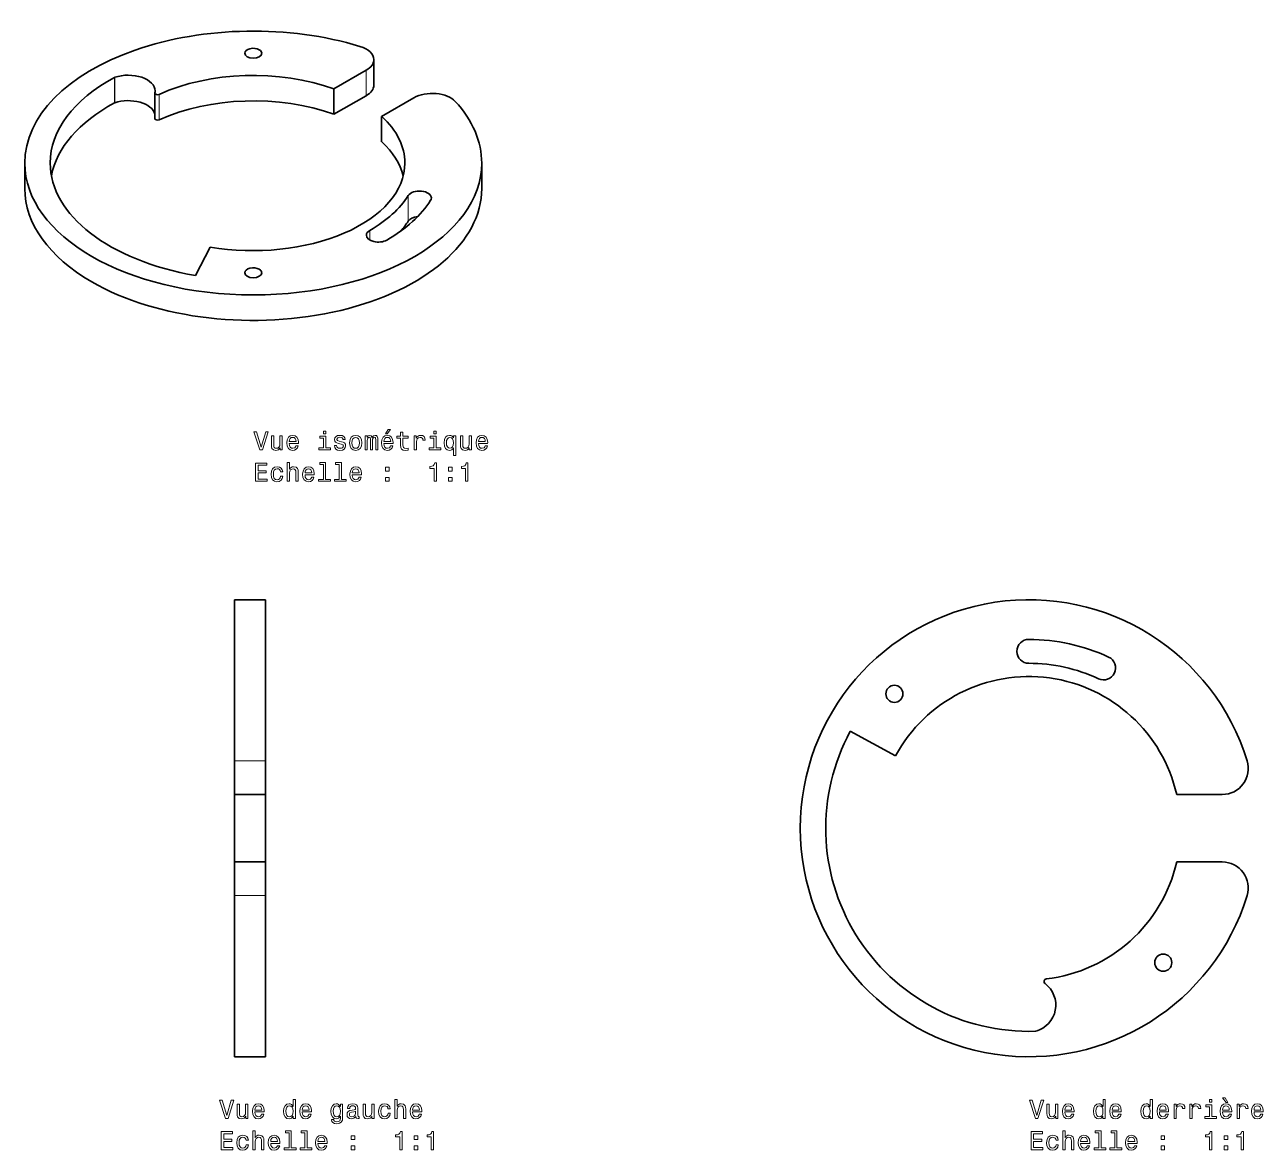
# Model space of a CAD drawing. Extents: x 502 to 939, y 316 to 575.
# Drawn here: x 700.2 to 938.7, y 358.5 to 575.2 of the extents above; entities that cross this region are included whole.
import ezdxf

# ---------------------------------------------------------------- set-up
doc = ezdxf.new("R2010")
doc.units = 0

msp = doc.modelspace()

# ---------------------------------------------------------------- linework, layer by layer
at = {"color": 7, "lineweight": 35, "ltscale": 0.122473}
for p, q in [((767.44, 563.59), (767.44, 568.49)), ((759.76, 557.96), (759.76, 562.86))]:
    msp.add_line(p, q, dxfattribs=at)
at = {"color": 7, "lineweight": 35, "ltscale": 0.179332}
msp.add_line((759.76, 562.86), (765.97, 566.45), dxfattribs=at)
at = {"color": 7, "lineweight": 13, "ltscale": 0.122475}
for p, q in [((765.97, 561.55), (765.97, 566.45)), ((717.48, 560.16), (717.48, 565.06)), ((717.57, 560.2), (717.57, 565.1)), ((726.09, 561.81), (726.09, 556.91)), ((774.07, 537.41), (774.07, 542.31))]:
    msp.add_line(p, q, dxfattribs=at)
at = {"color": 7, "lineweight": 35, "ltscale": 0.122475}
for p, q in [((725.28, 562.03), (725.28, 557.13)), ((768.95, 552.66), (768.95, 557.56)), ((700.22, 543.68), (700.22, 548.58)), ((788.22, 543.68), (788.22, 548.58))]:
    msp.add_line(p, q, dxfattribs=at)
at = {"color": 7, "lineweight": 35, "ltscale": 0.179331}
for p, q in [((765.97, 561.55), (759.76, 557.96)), ((768.95, 557.56), (775.17, 561.14))]:
    msp.add_line(p, q, dxfattribs=at)
at = {"color": 7, "lineweight": 13, "ltscale": 0.046948}
msp.add_line((766.68, 533.74), (766.68, 535.61), dxfattribs=at)
at = {"color": 7, "lineweight": 35, "ltscale": 0.15399}
msp.add_line((735.92, 532.41), (733.11, 526.93), dxfattribs=at)
at = {"color": 7, "lineweight": 35}
for p, q in [((740.61, 433.47), (740.61, 464.5)), ((746.61, 433.47), (746.61, 464.5)), ((740.61, 376.5), (740.61, 407.53)), ((746.61, 376.5), (746.61, 407.53))]:
    msp.add_line(p, q, dxfattribs=at)
at = {"color": 7, "lineweight": 35, "ltscale": 0.15}
for p, q in [((740.61, 464.5), (746.61, 464.5)), ((740.61, 427), (746.61, 427)), ((740.61, 414), (746.61, 414)), ((740.61, 376.5), (746.61, 376.5))]:
    msp.add_line(p, q, dxfattribs=at)
at = {"color": 7, "lineweight": 35, "ltscale": 0.381842}
msp.add_line((740.61, 434.44), (740.61, 449.71), dxfattribs=at)
at = {"color": 7, "lineweight": 35, "ltscale": 0.247501}
msp.add_line((867.91, 434.44), (859.21, 439.16), dxfattribs=at)
at = {"color": 7, "lineweight": 35, "ltscale": 0.161859}
for p, q in [((740.61, 427), (740.61, 433.47)), ((746.61, 427), (746.61, 433.47)), ((740.61, 407.53), (740.61, 414)), ((746.61, 407.53), (746.61, 414))]:
    msp.add_line(p, q, dxfattribs=at)
at = {"color": 7, "lineweight": 13, "ltscale": 0.15}
for p, q in [((740.61, 433.47), (746.61, 433.47)), ((740.61, 407.53), (746.61, 407.53))]:
    msp.add_line(p, q, dxfattribs=at)
at = {"color": 7, "lineweight": 35, "ltscale": 0.390018}
msp.add_line((740.61, 414), (740.61, 429.6), dxfattribs=at)
at = {"color": 7, "lineweight": 35, "ltscale": 0.32501}
msp.add_line((746.61, 414), (746.61, 427), dxfattribs=at)
at = {"color": 7, "lineweight": 35, "ltscale": 0.219635}
for p, q in [((922.06, 427), (930.85, 427)), ((930.85, 414), (922.06, 414))]:
    msp.add_line(p, q, dxfattribs=at)
at = {"color": 7, "lineweight": 13}
for points in [[(746.62, 496.85), (745.74, 493.87), (744.84, 496.85), (744.36, 496.85), (745.49, 493.35), (745.99, 493.35), (747.09, 496.85)], [(751.15, 494.57), (752.93, 494.57), (752.93, 494.78), (752.85, 495.36), (752.63, 495.79), (752.28, 496.06), (751.81, 496.15), (751.35, 496.05), (751, 495.77), (750.77, 495.31), (750.69, 494.71), (750.77, 494.08), (750.99, 493.63), (751.34, 493.35), (751.79, 493.25), (752.19, 493.32), (752.51, 493.49), (752.75, 493.76), (752.88, 494.13), (752.45, 494.13), (752.35, 493.92), (752.22, 493.77), (751.85, 493.65), (751.56, 493.71), (751.35, 493.88), (751.2, 494.17), (751.15, 494.56)], [(758.21, 496.97), (757.74, 496.97), (757.74, 496.47), (758.21, 496.47)], [(761.2, 494.93), (760.77, 495.03), (760.45, 495.14), (760.35, 495.38), (760.38, 495.55), (760.48, 495.67), (760.66, 495.74), (760.9, 495.77), (761.14, 495.74), (761.33, 495.65), (761.45, 495.52), (761.5, 495.34), (761.93, 495.34), (761.93, 495.35), (761.86, 495.67), (761.65, 495.93), (761.33, 496.09), (760.9, 496.15), (760.47, 496.09), (760.16, 495.93), (759.96, 495.68), (759.9, 495.37), (759.95, 495.06), (760.09, 494.85), (760.32, 494.7), (760.66, 494.59), (761.16, 494.47), (761.46, 494.35), (761.54, 494.25), (761.57, 494.09), (761.52, 493.91), (761.4, 493.77), (761.21, 493.68), (760.94, 493.65), (760.67, 493.68), (760.46, 493.78), (760.33, 493.95), (760.27, 494.19), (759.84, 494.19), (759.91, 493.79), (760.12, 493.49), (760.45, 493.32), (760.9, 493.25), (761.38, 493.32), (761.72, 493.49), (761.94, 493.78), (762.01, 494.15), (761.96, 494.46), (761.8, 494.68), (761.54, 494.82)], [(762.78, 494.7), (762.86, 494.08), (763.09, 493.63), (763.46, 493.35), (763.95, 493.25), (764.44, 493.35), (764.81, 493.63), (765.04, 494.08), (765.13, 494.7), (765.04, 495.32), (764.81, 495.77), (764.44, 496.05), (763.95, 496.15), (763.46, 496.05), (763.09, 495.77), (762.86, 495.32)], [(765.77, 493.35), (766.18, 493.35), (766.18, 495.16), (766.2, 495.43), (766.28, 495.63), (766.39, 495.74), (766.55, 495.79), (766.67, 495.75), (766.75, 495.65), (766.79, 495.48), (766.8, 495.25), (766.8, 493.35), (767.19, 493.35), (767.19, 495.16), (767.21, 495.43), (767.29, 495.62), (767.41, 495.74), (767.56, 495.79), (767.68, 495.75), (767.76, 495.65), (767.81, 495.25), (767.81, 493.35), (768.22, 493.35), (768.22, 495.22), (768.2, 495.61), (768.11, 495.91), (767.95, 496.09), (767.69, 496.15), (767.38, 496.05), (767.15, 495.76), (766.96, 496.05), (766.65, 496.15), (766.36, 496.05), (766.16, 495.77), (766.16, 496.06), (765.77, 496.06)], [(769.37, 494.57), (771.15, 494.57), (771.15, 494.78), (771.07, 495.36), (770.85, 495.79), (770.5, 496.06), (770.03, 496.15), (769.57, 496.05), (769.21, 495.77), (768.99, 495.31), (768.91, 494.71), (768.98, 494.08), (769.21, 493.63), (769.56, 493.35), (770.01, 493.25), (770.4, 493.32), (770.73, 493.49), (770.96, 493.76), (771.1, 494.13), (770.66, 494.13), (770.57, 493.92), (770.44, 493.77), (770.07, 493.65), (769.78, 493.71), (769.56, 493.88), (769.42, 494.17), (769.37, 494.56)], [(769.68, 496.42), (769.98, 496.42), (770.68, 497.28), (770.18, 497.28)], [(772.61, 495.59), (772.61, 494.23), (772.64, 493.79), (772.78, 493.49), (773.07, 493.31), (773.55, 493.25), (774.07, 493.28), (774.07, 493.66), (773.69, 493.63), (773.34, 493.67), (773.15, 493.8), (773.07, 494.01), (773.06, 494.31), (773.06, 495.59), (774.07, 495.59), (774.07, 495.97), (773.06, 495.97), (773.06, 496.76), (772.61, 496.76), (772.61, 495.97), (771.85, 495.97), (771.85, 495.59)], [(775.22, 493.35), (775.66, 493.35), (775.66, 494.9), (775.71, 495.27), (775.85, 495.54), (776.07, 495.7), (776.37, 495.75), (776.59, 495.72), (776.75, 495.62), (776.85, 495.45), (776.89, 495.21), (777.34, 495.21), (777.28, 495.62), (777.11, 495.92), (776.83, 496.09), (776.46, 496.15), (776.2, 496.11), (775.98, 496.01), (775.78, 495.84), (775.62, 495.61), (775.62, 496.06), (775.22, 496.06)], [(779.46, 496.97), (778.99, 496.97), (778.99, 496.47), (779.46, 496.47)], [(782.79, 495.64), (782.63, 495.87), (782.46, 496.03), (782.25, 496.12), (782.01, 496.15), (781.59, 496.05), (781.25, 495.77), (781.04, 495.32), (780.96, 494.71), (781.04, 494.09), (781.25, 493.64), (781.59, 493.35), (782.01, 493.25), (782.25, 493.28), (782.45, 493.37), (782.63, 493.52), (782.79, 493.76), (782.79, 492.3), (783.23, 492.3), (783.23, 496.06), (782.79, 496.06)], [(787.59, 494.57), (789.36, 494.57), (789.37, 494.78), (789.29, 495.36), (789.06, 495.79), (788.71, 496.06), (788.24, 496.15), (787.78, 496.05), (787.43, 495.77), (787.2, 495.31), (787.12, 494.71), (787.2, 494.08), (787.43, 493.63), (787.77, 493.35), (788.23, 493.25), (788.62, 493.32), (788.94, 493.49), (789.18, 493.76), (789.32, 494.13), (788.88, 494.13), (788.79, 493.92), (788.66, 493.77), (788.28, 493.65), (788, 493.71), (787.78, 493.88), (787.64, 494.17), (787.59, 494.56)], [(749.82, 496.06), (749.37, 496.06), (749.37, 494.49), (749.32, 494.13), (749.18, 493.87), (748.95, 493.71), (748.65, 493.66), (748.42, 493.7), (748.26, 493.82), (748.18, 494.02), (748.16, 494.32), (748.16, 496.06), (747.71, 496.06), (747.71, 494.28), (747.73, 493.92), (747.83, 493.62), (748.12, 493.35), (748.59, 493.25), (748.84, 493.29), (749.06, 493.38), (749.24, 493.54), (749.39, 493.76), (749.39, 493.35), (749.82, 493.35)], [(751.15, 494.95), (751.21, 495.3), (751.35, 495.55), (751.55, 495.71), (751.83, 495.76), (752.09, 495.71), (752.3, 495.55), (752.43, 495.3), (752.47, 494.95)], [(758.19, 493.72), (758.19, 495.97), (757.05, 495.97), (757.05, 495.59), (757.75, 495.59), (757.75, 493.72), (756.84, 493.72), (756.84, 493.35), (759.11, 493.35), (759.11, 493.72)], [(763.23, 494.71), (763.28, 495.16), (763.42, 495.49), (763.65, 495.69), (763.95, 495.76), (764.26, 495.69), (764.48, 495.49), (764.62, 495.16), (764.68, 494.71), (764.62, 494.25), (764.48, 493.91), (764.26, 493.71), (763.95, 493.65), (763.65, 493.71), (763.42, 493.91), (763.28, 494.25)], [(769.37, 494.95), (769.43, 495.3), (769.56, 495.55), (769.77, 495.71), (770.04, 495.76), (770.31, 495.71), (770.52, 495.55), (770.64, 495.3), (770.69, 494.95)], [(779.45, 493.72), (779.45, 495.97), (778.31, 495.97), (778.31, 495.59), (779, 495.59), (779, 493.72), (778.1, 493.72), (778.1, 493.35), (780.36, 493.35), (780.36, 493.72)], [(781.41, 494.71), (781.46, 495.15), (781.6, 495.48), (781.81, 495.68), (782.09, 495.75), (782.38, 495.68), (782.6, 495.49), (782.74, 495.16), (782.79, 494.71), (782.74, 494.25), (782.6, 493.92), (782.38, 493.72), (782.09, 493.65), (781.81, 493.72), (781.6, 493.92), (781.46, 494.25)], [(786.25, 496.06), (785.81, 496.06), (785.81, 494.49), (785.76, 494.13), (785.61, 493.87), (785.38, 493.71), (785.09, 493.66), (784.85, 493.7), (784.7, 493.82), (784.61, 494.02), (784.59, 494.32), (784.59, 496.06), (784.15, 496.06), (784.15, 494.28), (784.16, 493.92), (784.26, 493.62), (784.55, 493.35), (785.02, 493.25), (785.27, 493.29), (785.49, 493.38), (785.68, 493.54), (785.83, 493.76), (785.83, 493.35), (786.25, 493.35)], [(787.59, 494.95), (787.64, 495.3), (787.78, 495.55), (787.99, 495.71), (788.26, 495.76), (788.52, 495.71), (788.73, 495.55), (788.86, 495.3), (788.9, 494.95)], [(744.68, 487.3), (746.9, 487.3), (746.9, 487.73), (745.14, 487.73), (745.14, 488.91), (746.71, 488.91), (746.71, 489.33), (745.14, 489.33), (745.14, 490.38), (746.86, 490.38), (746.86, 490.8), (744.68, 490.8)], [(749.45, 489.11), (749.89, 489.11), (749.8, 489.52), (749.59, 489.83), (749.25, 490.03), (748.81, 490.11), (748.33, 490), (747.96, 489.72), (747.72, 489.26), (747.64, 488.65), (747.72, 488.04), (747.95, 487.58), (748.3, 487.3), (748.79, 487.21), (749.23, 487.28), (749.57, 487.49), (749.8, 487.83), (749.9, 488.27), (749.47, 488.27), (749.4, 487.99), (749.26, 487.78), (749.06, 487.64), (748.81, 487.6), (748.5, 487.67), (748.28, 487.87), (748.14, 488.2), (748.1, 488.66), (748.14, 489.12), (748.28, 489.44), (748.51, 489.65), (748.81, 489.72), (749.07, 489.67), (749.27, 489.56), (749.4, 489.36)], [(750.77, 487.3), (751.21, 487.3), (751.21, 488.87), (751.26, 489.22), (751.4, 489.49), (751.63, 489.65), (751.93, 489.71), (752.17, 489.66), (752.32, 489.52), (752.4, 489.29), (752.43, 488.99), (752.43, 487.3), (752.87, 487.3), (752.87, 489.08), (752.85, 489.44), (752.76, 489.74), (752.46, 490.01), (752, 490.11), (751.74, 490.07), (751.53, 489.97), (751.35, 489.82), (751.21, 489.62), (751.21, 490.92), (750.77, 490.92)], [(754.19, 488.53), (755.97, 488.53), (755.97, 488.73), (755.89, 489.31), (755.67, 489.75), (755.32, 490.01), (754.85, 490.11), (754.39, 490), (754.03, 489.72), (753.81, 489.26), (753.73, 488.66), (753.8, 488.04), (754.03, 487.58), (754.38, 487.3), (754.83, 487.21), (755.22, 487.27), (755.55, 487.44), (755.78, 487.72), (755.92, 488.08), (755.48, 488.08), (755.39, 487.88), (755.26, 487.73), (754.89, 487.6), (754.6, 487.66), (754.38, 487.84), (754.24, 488.12), (754.19, 488.51)], [(754.19, 488.9), (754.25, 489.25), (754.38, 489.51), (754.59, 489.66), (754.86, 489.72), (755.13, 489.66), (755.34, 489.51), (755.46, 489.25), (755.51, 488.9)], [(757.72, 490.55), (757.72, 487.67), (756.81, 487.67), (756.81, 487.3), (759.07, 487.3), (759.07, 487.67), (758.16, 487.67), (758.16, 490.92), (757.02, 490.92), (757.02, 490.55)], [(760.76, 490.55), (760.76, 487.67), (759.84, 487.67), (759.84, 487.3), (762.11, 487.3), (762.11, 487.67), (761.2, 487.67), (761.2, 490.92), (760.06, 490.92), (760.06, 490.55)], [(763.3, 488.53), (765.07, 488.53), (765.08, 488.73), (765, 489.31), (764.78, 489.75), (764.42, 490.01), (763.95, 490.11), (763.5, 490), (763.14, 489.72), (762.92, 489.26), (762.83, 488.66), (762.91, 488.04), (763.14, 487.58), (763.49, 487.3), (763.94, 487.21), (764.33, 487.27), (764.66, 487.44), (764.89, 487.72), (765.03, 488.08), (764.59, 488.08), (764.5, 487.88), (764.37, 487.73), (763.99, 487.6), (763.71, 487.66), (763.49, 487.84), (763.35, 488.12), (763.3, 488.51)], [(763.3, 488.9), (763.35, 489.25), (763.49, 489.51), (763.7, 489.66), (763.97, 489.72), (764.24, 489.66), (764.44, 489.51), (764.57, 489.25), (764.61, 488.9)], [(769.68, 489.26), (770.37, 489.26), (770.37, 490.01), (769.68, 490.01)], [(779.04, 487.3), (779.5, 487.3), (779.5, 490.83), (779.16, 490.83), (779.07, 490.52), (778.89, 490.31), (778.61, 490.19), (778.23, 490.15), (778.23, 489.79), (779.04, 489.79)], [(781.82, 489.26), (782.52, 489.26), (782.52, 490.01), (781.82, 490.01)], [(785.12, 487.3), (785.57, 487.3), (785.57, 490.83), (785.23, 490.83), (785.14, 490.52), (784.96, 490.31), (784.68, 490.19), (784.3, 490.15), (784.3, 489.79), (785.12, 489.79)], [(769.68, 487.3), (770.37, 487.3), (770.37, 488.05), (769.68, 488.05)], [(781.82, 487.3), (782.52, 487.3), (782.52, 488.05), (781.82, 488.05)], [(740, 368.15), (739.12, 365.17), (738.22, 368.15), (737.74, 368.15), (738.87, 364.64), (739.38, 364.64), (740.48, 368.15)], [(743.2, 367.35), (742.76, 367.35), (742.76, 365.79), (742.71, 365.43), (742.56, 365.16), (742.34, 365), (742.04, 364.95), (741.8, 364.99), (741.65, 365.11), (741.57, 365.32), (741.55, 365.61), (741.55, 367.35), (741.1, 367.35), (741.1, 365.57), (741.12, 365.21), (741.21, 364.92), (741.51, 364.64), (741.97, 364.55), (742.23, 364.58), (742.44, 364.67), (742.63, 364.83), (742.78, 365.06), (742.78, 364.64), (743.2, 364.64)], [(744.54, 365.87), (746.32, 365.87), (746.32, 366.08), (746.24, 366.66), (746.02, 367.09), (745.67, 367.35), (745.2, 367.45), (744.74, 367.35), (744.38, 367.06), (744.16, 366.61), (744.08, 366), (744.15, 365.38), (744.38, 364.93), (744.73, 364.64), (745.18, 364.55), (745.58, 364.61), (745.9, 364.78), (746.13, 365.06), (746.27, 365.42), (745.83, 365.42), (745.74, 365.22), (745.61, 365.07), (745.24, 364.95), (744.95, 365), (744.73, 365.18), (744.59, 365.47), (744.54, 365.85)], [(751.89, 365.06), (751.89, 364.64), (752.33, 364.64), (752.33, 368.26), (751.89, 368.26), (751.89, 366.94), (751.56, 367.32), (751.35, 367.41), (751.11, 367.45), (750.68, 367.35), (750.35, 367.06), (750.13, 366.61), (750.06, 366), (750.13, 365.39), (750.35, 364.93), (750.68, 364.64), (751.11, 364.55), (751.35, 364.58), (751.56, 364.67)], [(753.65, 365.87), (755.42, 365.87), (755.43, 366.08), (755.35, 366.66), (755.13, 367.09), (754.77, 367.35), (754.3, 367.45), (753.85, 367.35), (753.49, 367.06), (753.27, 366.61), (753.19, 366), (753.26, 365.38), (753.49, 364.93), (753.84, 364.64), (754.29, 364.55), (754.68, 364.61), (755.01, 364.78), (755.24, 365.06), (755.38, 365.42), (754.94, 365.42), (754.85, 365.22), (754.72, 365.07), (754.35, 364.95), (754.06, 365), (753.84, 365.18), (753.7, 365.47), (753.65, 365.85)], [(761.44, 364.76), (761.44, 367.35), (761.02, 367.35), (761.02, 366.91), (760.67, 367.31), (760.46, 367.41), (760.22, 367.45), (759.79, 367.35), (759.46, 367.06), (759.24, 366.61), (759.17, 366), (759.24, 365.38), (759.46, 364.93), (759.79, 364.64), (760.22, 364.55), (760.46, 364.58), (760.66, 364.67), (761.02, 365.06), (761.02, 364.67), (760.98, 364.37), (760.87, 364.15), (760.65, 364.03), (760.34, 363.98), (760.06, 364.01), (759.86, 364.09), (759.75, 364.22), (759.71, 364.4), (759.28, 364.4), (759.28, 364.38), (759.35, 364.05), (759.55, 363.81), (759.87, 363.65), (760.31, 363.6), (760.84, 363.68), (761.18, 363.89), (761.38, 364.26)], [(763.98, 365), (763.98, 364.98), (764, 364.81), (764.08, 364.69), (764.4, 364.59), (764.64, 364.63), (764.64, 364.98), (764.54, 364.96), (764.4, 365.03), (764.37, 365.23), (764.37, 366.63), (764.31, 366.99), (764.13, 367.24), (763.83, 367.39), (763.39, 367.45), (762.97, 367.39), (762.66, 367.22), (762.46, 366.95), (762.39, 366.6), (762.39, 366.56), (762.79, 366.56), (762.83, 366.78), (762.94, 366.93), (763.12, 367.02), (763.38, 367.05), (763.62, 367.03), (763.8, 366.95), (763.91, 366.82), (763.94, 366.64), (763.92, 366.43), (763.84, 366.32), (763.64, 366.27), (763.26, 366.23), (762.83, 366.14), (762.52, 365.98), (762.34, 365.73), (762.28, 365.35), (762.33, 365.02), (762.49, 364.77), (762.74, 364.62), (763.09, 364.56), (763.56, 364.67)], [(767.49, 367.35), (767.05, 367.35), (767.05, 365.79), (767, 365.43), (766.85, 365.16), (766.63, 365), (766.33, 364.95), (766.09, 364.99), (765.94, 365.11), (765.85, 365.32), (765.83, 365.61), (765.83, 367.35), (765.39, 367.35), (765.39, 365.57), (765.41, 365.21), (765.5, 364.92), (765.79, 364.64), (766.26, 364.55), (766.51, 364.58), (766.73, 364.67), (766.92, 364.83), (767.07, 365.06), (767.07, 364.64), (767.49, 364.64)], [(770.17, 366.45), (770.6, 366.45), (770.51, 366.86), (770.3, 367.18), (769.96, 367.37), (769.52, 367.45), (769.04, 367.35), (768.67, 367.06), (768.44, 366.61), (768.36, 365.99), (768.43, 365.38), (768.66, 364.93), (769.02, 364.64), (769.51, 364.55), (769.94, 364.62), (770.28, 364.84), (770.51, 365.17), (770.61, 365.61), (770.19, 365.61), (770.11, 365.33), (769.97, 365.12), (769.77, 364.99), (769.52, 364.95), (769.21, 365.01), (768.99, 365.21), (768.85, 365.54), (768.81, 366.01), (768.85, 366.46), (769, 366.79), (769.22, 366.99), (769.52, 367.06), (769.78, 367.01), (769.98, 366.9), (770.11, 366.71)], [(771.48, 364.64), (771.92, 364.64), (771.92, 366.21), (771.97, 366.56), (772.11, 366.83), (772.34, 366.99), (772.64, 367.05), (772.88, 367), (773.04, 366.86), (773.11, 366.64), (773.14, 366.33), (773.14, 364.64), (773.58, 364.64), (773.58, 366.42), (773.56, 366.78), (773.47, 367.08), (773.17, 367.35), (772.71, 367.45), (772.46, 367.41), (772.24, 367.32), (772.06, 367.16), (771.92, 366.96), (771.92, 368.26), (771.48, 368.26)], [(774.9, 365.87), (776.68, 365.87), (776.68, 366.08), (776.6, 366.66), (776.38, 367.09), (776.03, 367.35), (775.56, 367.45), (775.1, 367.35), (774.75, 367.06), (774.52, 366.61), (774.44, 366), (774.51, 365.38), (774.74, 364.93), (775.09, 364.64), (775.54, 364.55), (775.94, 364.61), (776.26, 364.78), (776.5, 365.06), (776.63, 365.42), (776.19, 365.42), (776.1, 365.22), (775.97, 365.07), (775.6, 364.95), (775.31, 365), (775.09, 365.18), (774.95, 365.47), (774.9, 365.85)], [(895.98, 368.15), (895.1, 365.17), (894.2, 368.15), (893.72, 368.15), (894.85, 364.64), (895.35, 364.64), (896.46, 368.15)], [(899.18, 367.35), (898.73, 367.35), (898.73, 365.79), (898.68, 365.43), (898.54, 365.16), (898.31, 365), (898.01, 364.95), (897.78, 364.99), (897.63, 365.11), (897.54, 365.32), (897.52, 365.61), (897.52, 367.35), (897.08, 367.35), (897.08, 365.57), (897.09, 365.21), (897.19, 364.92), (897.48, 364.64), (897.95, 364.55), (898.2, 364.58), (898.42, 364.67), (898.6, 364.83), (898.76, 365.06), (898.76, 364.64), (899.18, 364.64)], [(900.52, 365.87), (902.29, 365.87), (902.3, 366.08), (902.21, 366.66), (901.99, 367.09), (901.64, 367.35), (901.17, 367.45), (900.71, 367.35), (900.36, 367.06), (900.13, 366.61), (900.05, 366), (900.13, 365.38), (900.35, 364.93), (900.7, 364.64), (901.16, 364.55), (901.55, 364.61), (901.87, 364.78), (902.11, 365.06), (902.24, 365.42), (901.81, 365.42), (901.72, 365.22), (901.58, 365.07), (901.21, 364.95), (900.92, 365), (900.71, 365.18), (900.57, 365.47), (900.52, 365.85)], [(907.86, 365.06), (907.86, 364.64), (908.31, 364.64), (908.31, 368.26), (907.87, 368.26), (907.87, 366.94), (907.53, 367.32), (907.32, 367.41), (907.09, 367.45), (906.66, 367.35), (906.32, 367.06), (906.11, 366.61), (906.03, 366), (906.11, 365.39), (906.32, 364.93), (906.66, 364.64), (907.09, 364.55), (907.32, 364.58), (907.54, 364.67)], [(909.62, 365.87), (911.4, 365.87), (911.4, 366.08), (911.32, 366.66), (911.1, 367.09), (910.75, 367.35), (910.28, 367.45), (909.82, 367.35), (909.47, 367.06), (909.24, 366.61), (909.16, 366), (909.23, 365.38), (909.46, 364.93), (909.81, 364.64), (910.26, 364.55), (910.66, 364.61), (910.98, 364.78), (911.22, 365.06), (911.35, 365.42), (910.91, 365.42), (910.82, 365.22), (910.69, 365.07), (910.32, 364.95), (910.03, 365), (909.81, 365.18), (909.67, 365.47), (909.62, 365.85)], [(916.97, 365.06), (916.97, 364.64), (917.41, 364.64), (917.41, 368.26), (916.98, 368.26), (916.98, 366.94), (916.64, 367.32), (916.43, 367.41), (916.19, 367.45), (915.77, 367.35), (915.43, 367.06), (915.22, 366.61), (915.14, 366), (915.22, 365.39), (915.43, 364.93), (915.77, 364.64), (916.19, 364.55), (916.43, 364.58), (916.64, 364.67)], [(918.73, 365.87), (920.51, 365.87), (920.51, 366.08), (920.43, 366.66), (920.21, 367.09), (919.86, 367.35), (919.39, 367.45), (918.93, 367.35), (918.57, 367.06), (918.35, 366.61), (918.27, 366), (918.34, 365.38), (918.57, 364.93), (918.92, 364.64), (919.37, 364.55), (919.77, 364.61), (920.09, 364.78), (920.32, 365.06), (920.46, 365.42), (920.02, 365.42), (919.93, 365.22), (919.8, 365.07), (919.43, 364.95), (919.14, 365), (918.92, 365.18), (918.78, 365.47), (918.73, 365.85)], [(921.55, 364.64), (921.99, 364.64), (921.99, 366.19), (922.03, 366.56), (922.17, 366.83), (922.39, 366.99), (922.69, 367.05), (922.91, 367.01), (923.08, 366.91), (923.18, 366.74), (923.21, 366.51), (923.66, 366.51), (923.6, 366.92), (923.44, 367.21), (923.16, 367.39), (922.78, 367.45), (922.52, 367.41), (922.3, 367.31), (922.11, 367.13), (921.95, 366.9), (921.95, 367.35), (921.55, 367.35)], [(924.58, 364.64), (925.03, 364.64), (925.03, 366.19), (925.07, 366.56), (925.21, 366.83), (925.43, 366.99), (925.73, 367.05), (925.95, 367.01), (926.11, 366.91), (926.22, 366.74), (926.25, 366.51), (926.7, 366.51), (926.64, 366.92), (926.47, 367.21), (926.2, 367.39), (925.82, 367.45), (925.56, 367.41), (925.34, 367.31), (925.14, 367.13), (924.98, 366.9), (924.98, 367.35), (924.58, 367.35)], [(928.82, 368.26), (928.35, 368.26), (928.35, 367.76), (928.82, 367.76)], [(930.88, 365.87), (932.65, 365.87), (932.66, 366.08), (932.57, 366.66), (932.35, 367.09), (932, 367.35), (931.53, 367.45), (931.07, 367.35), (930.72, 367.06), (930.49, 366.61), (930.41, 366), (930.49, 365.38), (930.71, 364.93), (931.06, 364.64), (931.52, 364.55), (931.91, 364.61), (932.23, 364.78), (932.47, 365.06), (932.61, 365.42), (932.17, 365.42), (932.08, 365.22), (931.94, 365.07), (931.57, 364.95), (931.28, 365), (931.07, 365.18), (930.93, 365.47), (930.88, 365.85)], [(931.89, 367.72), (931.38, 368.58), (930.89, 368.58), (931.59, 367.72)], [(933.69, 364.64), (934.13, 364.64), (934.13, 366.19), (934.18, 366.56), (934.31, 366.83), (934.54, 366.99), (934.83, 367.05), (935.06, 367.01), (935.22, 366.91), (935.32, 366.74), (935.36, 366.51), (935.81, 366.51), (935.75, 366.92), (935.58, 367.21), (935.3, 367.39), (934.92, 367.45), (934.67, 367.41), (934.45, 367.31), (934.25, 367.13), (934.09, 366.9), (934.09, 367.35), (933.69, 367.35)], [(936.95, 365.87), (938.72, 365.87), (938.73, 366.08), (938.65, 366.66), (938.42, 367.09), (938.07, 367.35), (937.6, 367.45), (937.14, 367.35), (936.79, 367.06), (936.56, 366.61), (936.48, 366), (936.56, 365.38), (936.79, 364.93), (937.13, 364.64), (937.59, 364.55), (937.98, 364.61), (938.3, 364.78), (938.54, 365.06), (938.68, 365.42), (938.24, 365.42), (938.15, 365.22), (938.02, 365.07), (937.64, 364.95), (937.36, 365), (937.14, 365.18), (937, 365.47), (936.95, 365.85)], [(744.54, 366.24), (744.6, 366.59), (744.73, 366.85), (744.94, 367), (745.21, 367.06), (745.48, 367), (745.69, 366.85), (745.81, 366.59), (745.86, 366.24)], [(751.19, 367.05), (751.48, 366.98), (751.7, 366.78), (751.83, 366.45), (751.88, 366), (751.83, 365.54), (751.7, 365.21), (751.48, 365.01), (751.19, 364.95), (750.91, 365.01), (750.7, 365.21), (750.56, 365.55), (750.51, 366), (750.56, 366.45), (750.7, 366.78), (750.91, 366.98)], [(753.65, 366.24), (753.7, 366.59), (753.84, 366.85), (754.05, 367), (754.32, 367.06), (754.59, 367), (754.79, 366.85), (754.92, 366.59), (754.97, 366.24)], [(759.63, 366), (759.67, 366.45), (759.81, 366.78), (760.02, 366.98), (760.3, 367.05), (760.6, 366.98), (760.82, 366.78), (760.96, 366.45), (761.01, 366), (760.96, 365.54), (760.82, 365.21), (760.6, 365.01), (760.3, 364.95), (760.02, 365.01), (759.81, 365.21), (759.67, 365.55)], [(763.93, 365.59), (763.87, 365.33), (763.71, 365.13), (763.46, 365), (763.17, 364.95), (762.97, 364.98), (762.84, 365.06), (762.75, 365.2), (762.73, 365.39), (762.75, 365.57), (762.83, 365.7), (763.15, 365.84), (763.56, 365.9), (763.93, 366.02)], [(774.9, 366.24), (774.96, 366.59), (775.09, 366.85), (775.3, 367), (775.57, 367.06), (775.84, 367), (776.05, 366.85), (776.17, 366.59), (776.22, 366.24)], [(900.52, 366.24), (900.57, 366.59), (900.71, 366.85), (900.91, 367), (901.19, 367.06), (901.45, 367), (901.66, 366.85), (901.79, 366.59), (901.83, 366.24)], [(907.16, 367.05), (907.45, 366.98), (907.68, 366.78), (907.81, 366.45), (907.86, 366), (907.81, 365.54), (907.68, 365.21), (907.45, 365.01), (907.16, 364.95), (906.88, 365.01), (906.67, 365.21), (906.53, 365.55), (906.49, 366), (906.53, 366.45), (906.67, 366.78), (906.88, 366.98)], [(909.62, 366.24), (909.68, 366.59), (909.81, 366.85), (910.02, 367), (910.29, 367.06), (910.56, 367), (910.77, 366.85), (910.89, 366.59), (910.94, 366.24)], [(916.27, 367.05), (916.56, 366.98), (916.78, 366.78), (916.92, 366.45), (916.97, 366), (916.92, 365.54), (916.78, 365.21), (916.56, 365.01), (916.27, 364.95), (915.99, 365.01), (915.78, 365.21), (915.64, 365.55), (915.59, 366), (915.64, 366.45), (915.78, 366.78), (915.99, 366.98)], [(918.73, 366.24), (918.79, 366.59), (918.92, 366.85), (919.13, 367), (919.4, 367.06), (919.67, 367), (919.88, 366.85), (920, 366.59), (920.05, 366.24)], [(928.81, 365.02), (928.81, 367.26), (927.67, 367.26), (927.67, 366.88), (928.36, 366.88), (928.36, 365.02), (927.46, 365.02), (927.46, 364.64), (929.73, 364.64), (929.73, 365.02)], [(930.88, 366.24), (930.93, 366.59), (931.07, 366.85), (931.27, 367), (931.55, 367.06), (931.81, 367), (932.02, 366.85), (932.15, 366.59), (932.19, 366.24)], [(936.95, 366.24), (937, 366.59), (937.14, 366.85), (937.35, 367), (937.62, 367.06), (937.89, 367), (938.09, 366.85), (938.22, 366.59), (938.26, 366.24)], [(738.07, 358.6), (740.28, 358.6), (740.28, 359.02), (738.53, 359.02), (738.53, 360.21), (740.09, 360.21), (740.09, 360.62), (738.53, 360.62), (738.53, 361.67), (740.24, 361.67), (740.24, 362.1), (738.07, 362.1)], [(742.84, 360.41), (743.28, 360.41), (743.19, 360.81), (742.97, 361.13), (742.63, 361.32), (742.2, 361.4), (741.71, 361.3), (741.34, 361.02), (741.11, 360.56), (741.03, 359.94), (741.11, 359.33), (741.33, 358.88), (741.69, 358.6), (742.18, 358.5), (742.61, 358.58), (742.95, 358.79), (743.18, 359.12), (743.29, 359.56), (742.86, 359.56), (742.79, 359.28), (742.65, 359.07), (742.44, 358.94), (742.2, 358.9), (741.89, 358.96), (741.67, 359.17), (741.53, 359.49), (741.49, 359.96), (741.53, 360.41), (741.67, 360.74), (741.9, 360.94), (742.2, 361.01), (742.46, 360.97), (742.66, 360.85), (742.79, 360.66)], [(744.15, 358.6), (744.6, 358.6), (744.6, 360.16), (744.64, 360.52), (744.79, 360.78), (745.02, 360.94), (745.32, 361), (745.56, 360.95), (745.71, 360.82), (745.79, 360.59), (745.81, 360.29), (745.81, 358.6), (746.26, 358.6), (746.26, 360.38), (746.24, 360.73), (746.15, 361.03), (745.85, 361.3), (745.38, 361.4), (745.13, 361.37), (744.91, 361.27), (744.73, 361.12), (744.6, 360.91), (744.6, 362.22), (744.15, 362.22)], [(747.58, 359.82), (749.35, 359.82), (749.36, 360.03), (749.28, 360.61), (749.05, 361.04), (748.7, 361.3), (748.23, 361.4), (747.77, 361.3), (747.42, 361.02), (747.19, 360.56), (747.11, 359.95), (747.19, 359.33), (747.42, 358.88), (747.76, 358.6), (748.22, 358.5), (748.61, 358.57), (748.93, 358.74), (749.17, 359.01), (749.31, 359.37), (748.87, 359.37), (748.78, 359.17), (748.65, 359.02), (748.27, 358.9), (747.99, 358.95), (747.77, 359.13), (747.63, 359.42), (747.58, 359.81)], [(747.58, 360.2), (747.63, 360.54), (747.77, 360.8), (747.98, 360.96), (748.25, 361.01), (748.52, 360.96), (748.72, 360.8), (748.85, 360.54), (748.89, 360.2)], [(751.11, 361.84), (751.11, 358.97), (750.19, 358.97), (750.19, 358.6), (752.46, 358.6), (752.46, 358.97), (751.55, 358.97), (751.55, 362.22), (750.41, 362.22), (750.41, 361.84)], [(754.14, 361.84), (754.14, 358.97), (753.23, 358.97), (753.23, 358.6), (755.5, 358.6), (755.5, 358.97), (754.59, 358.97), (754.59, 362.22), (753.45, 362.22), (753.45, 361.84)], [(756.69, 359.82), (758.46, 359.82), (758.47, 360.03), (758.38, 360.61), (758.16, 361.04), (757.81, 361.3), (757.34, 361.4), (756.88, 361.3), (756.53, 361.02), (756.3, 360.56), (756.22, 359.95), (756.3, 359.33), (756.52, 358.88), (756.87, 358.6), (757.33, 358.5), (757.72, 358.57), (758.04, 358.74), (758.28, 359.01), (758.42, 359.37), (757.98, 359.37), (757.89, 359.17), (757.75, 359.02), (757.38, 358.9), (757.09, 358.95), (756.88, 359.13), (756.74, 359.42), (756.69, 359.81)], [(756.69, 360.2), (756.74, 360.54), (756.88, 360.8), (757.08, 360.96), (757.36, 361.01), (757.62, 360.96), (757.83, 360.8), (757.96, 360.54), (758, 360.2)], [(763.07, 360.55), (763.76, 360.55), (763.76, 361.3), (763.07, 361.3)], [(772.43, 358.6), (772.89, 358.6), (772.89, 362.12), (772.55, 362.12), (772.46, 361.81), (772.27, 361.61), (772, 361.49), (771.61, 361.45), (771.61, 361.09), (772.43, 361.09)], [(775.21, 360.55), (775.91, 360.55), (775.91, 361.3), (775.21, 361.3)], [(778.5, 358.6), (778.96, 358.6), (778.96, 362.12), (778.62, 362.12), (778.53, 361.81), (778.35, 361.61), (778.07, 361.49), (777.69, 361.45), (777.69, 361.09), (778.5, 361.09)], [(894.04, 358.6), (896.26, 358.6), (896.26, 359.02), (894.5, 359.02), (894.5, 360.21), (896.07, 360.21), (896.07, 360.62), (894.5, 360.62), (894.5, 361.67), (896.22, 361.67), (896.22, 362.1), (894.04, 362.1)], [(898.82, 360.41), (899.25, 360.41), (899.16, 360.81), (898.95, 361.13), (898.61, 361.32), (898.17, 361.4), (897.69, 361.3), (897.32, 361.02), (897.09, 360.56), (897.01, 359.94), (897.08, 359.33), (897.31, 358.88), (897.67, 358.6), (898.15, 358.5), (898.59, 358.58), (898.93, 358.79), (899.16, 359.12), (899.26, 359.56), (898.84, 359.56), (898.76, 359.28), (898.62, 359.07), (898.42, 358.94), (898.17, 358.9), (897.86, 358.96), (897.64, 359.17), (897.5, 359.49), (897.46, 359.96), (897.5, 360.41), (897.65, 360.74), (897.87, 360.94), (898.17, 361.01), (898.43, 360.97), (898.63, 360.85), (898.76, 360.66)], [(900.13, 358.6), (900.57, 358.6), (900.57, 360.16), (900.62, 360.52), (900.76, 360.78), (900.99, 360.94), (901.29, 361), (901.53, 360.95), (901.69, 360.82), (901.76, 360.59), (901.79, 360.29), (901.79, 358.6), (902.23, 358.6), (902.23, 360.38), (902.21, 360.73), (902.12, 361.03), (901.82, 361.3), (901.36, 361.4), (901.11, 361.37), (900.89, 361.27), (900.71, 361.12), (900.57, 360.91), (900.57, 362.22), (900.13, 362.22)], [(903.55, 359.82), (905.33, 359.82), (905.33, 360.03), (905.25, 360.61), (905.03, 361.04), (904.68, 361.3), (904.21, 361.4), (903.75, 361.3), (903.39, 361.02), (903.17, 360.56), (903.09, 359.95), (903.16, 359.33), (903.39, 358.88), (903.74, 358.6), (904.19, 358.5), (904.58, 358.57), (904.91, 358.74), (905.14, 359.01), (905.28, 359.37), (904.84, 359.37), (904.75, 359.17), (904.62, 359.02), (904.25, 358.9), (903.96, 358.95), (903.74, 359.13), (903.6, 359.42), (903.55, 359.81)], [(903.55, 360.2), (903.61, 360.54), (903.74, 360.8), (903.95, 360.96), (904.22, 361.01), (904.49, 360.96), (904.7, 360.8), (904.82, 360.54), (904.87, 360.2)], [(907.08, 361.84), (907.08, 358.97), (906.17, 358.97), (906.17, 358.6), (908.43, 358.6), (908.43, 358.97), (907.53, 358.97), (907.53, 362.22), (906.39, 362.22), (906.39, 361.84)], [(910.12, 361.84), (910.12, 358.97), (909.2, 358.97), (909.2, 358.6), (911.47, 358.6), (911.47, 358.97), (910.56, 358.97), (910.56, 362.22), (909.42, 362.22), (909.42, 361.84)], [(912.66, 359.82), (914.43, 359.82), (914.44, 360.03), (914.36, 360.61), (914.14, 361.04), (913.78, 361.3), (913.31, 361.4), (912.86, 361.3), (912.5, 361.02), (912.28, 360.56), (912.2, 359.95), (912.27, 359.33), (912.5, 358.88), (912.85, 358.6), (913.3, 358.5), (913.69, 358.57), (914.02, 358.74), (914.25, 359.01), (914.39, 359.37), (913.95, 359.37), (913.86, 359.17), (913.73, 359.02), (913.36, 358.9), (913.07, 358.95), (912.85, 359.13), (912.71, 359.42), (912.66, 359.81)], [(912.66, 360.2), (912.71, 360.54), (912.85, 360.8), (913.06, 360.96), (913.33, 361.01), (913.6, 360.96), (913.8, 360.8), (913.93, 360.54), (913.98, 360.2)], [(919.04, 360.55), (919.73, 360.55), (919.73, 361.3), (919.04, 361.3)], [(928.4, 358.6), (928.86, 358.6), (928.86, 362.12), (928.52, 362.12), (928.43, 361.81), (928.25, 361.61), (927.97, 361.49), (927.59, 361.45), (927.59, 361.09), (928.4, 361.09)], [(931.18, 360.55), (931.88, 360.55), (931.88, 361.3), (931.18, 361.3)], [(934.48, 358.6), (934.94, 358.6), (934.94, 362.12), (934.59, 362.12), (934.5, 361.81), (934.32, 361.61), (934.04, 361.49), (933.66, 361.45), (933.66, 361.09), (934.48, 361.09)], [(763.07, 358.6), (763.76, 358.6), (763.76, 359.35), (763.07, 359.35)], [(775.21, 358.6), (775.91, 358.6), (775.91, 359.35), (775.21, 359.35)], [(919.04, 358.6), (919.73, 358.6), (919.73, 359.35), (919.04, 359.35)], [(931.18, 358.6), (931.88, 358.6), (931.88, 359.35), (931.18, 359.35)]]:
    msp.add_lwpolyline(points, close=True, dxfattribs=at)
at = {"color": 7, "lineweight": 35}
for centre in [(867.7, 446.38), (919.47, 394.62)]:
    msp.add_circle(centre, 1.65, dxfattribs=at)
for centre, radius, start, end in [((893.58, 420.5), 44, 17.1499, 342.8501), ((893.58, 454.56), 2.3, 90, 270), ((893.58, 420.5), 36.36, 65, 90), ((907.98, 451.37), 2.3, 245, 65), ((893.58, 420.5), 31.76, 65, 90), ((893.58, 420.5), 29.21, 12.8562, 151.5), ((893.58, 420.5), 39.11, 151.5, 271.861), ((930.85, 432), 5, 270, 17.1499), ((893.58, 420.5), 29.21, 276.6375, 347.1438), ((930.85, 409), 5, 342.8501, 90), ((897.02, 390.99), 0.5, 96.6375, 232.9488), ((893.58, 386.44), 5.2, 285.474, 52.9488), ((894.83, 381.91), 0.5, 271.861, 285.474)]:
    msp.add_arc(centre, radius, start, end, dxfattribs=at)
for centre, major_axis, start_param, end_param in [((744.22, 548.58), (44, 0), 1.08472, 3.141632), ((744.22, 569.72), (1.65, 0), 0.785398, 3.141593), ((744.22, 569.72), (1.65, 0), 0, 0.785398), ((762.44, 568.49), (5, 0), 6.283185, 7.367905), ((744.22, 569.72), (1.65, 0), 3.141593, 6.283185), ((762.44, 568.49), (5, 0), 5.497787, 6.283185), ((720.13, 562.49), (5.2, 0), 0.000002, 2.086123), ((744.22, 548.58), (29.21, 0), 1.009781, 2.240349), ((744.22, 548.58), (39.11, 0), 2.323714, 3.141551), ((717.82, 564.85), (0.5, 0), 2.086123, 2.323714), ((762.44, 563.59), (5, 0), 5.497787, 6.283185), ((720.13, 557.59), (5.2, 0), 0.144703, 2.086123), ((720.13, 562.49), (5.2, 0), 6.144453, 6.283187), ((725.78, 562.03), (0.5, 0), 3.00286, 3.141666), ((725.78, 562.03), (0.5, 0), 3.141666, 5.381941), ((744.22, 543.68), (29.21, 0), 1.009781, 2.240349), ((778.7, 559.1), (5, 0), 0.486077, 2.356194), ((744.22, 543.68), (39.11, 0), 2.323714, 3.032907), ((717.82, 559.95), (0.5, 0), 2.086123, 2.323714), ((744.22, 548.58), (44, 0), 6.283184, 6.769262), ((725.78, 557.13), (0.5, 0), 3.141666, 5.381941), ((744.22, 548.58), (29.21, 0), 0.00005, 0.561015), ((744.22, 543.68), (29.21, 0), 0.145747, 0.561015), ((744.22, 548.58), (44, 0), 3.141632, 6.283184), ((744.22, 548.58), (39.11, 0), 3.141551, 4.42441), ((744.22, 548.58), (29.21, 0), 4.42441, 6.283235), ((744.22, 543.68), (44, 0), 3.141632, 3.926991), ((744.22, 543.68), (44, 0), 3.926991, 6.283184), ((744.22, 548.58), (31.76, 0), 5.497787, 5.934119), ((776.23, 541.86), (2.3, 0), 6.283064, 9.075712), ((776.23, 541.86), (2.3, 0), 5.934119, 6.283064), ((744.22, 548.58), (36.36, 0), 5.497787, 5.934119), ((744.22, 543.68), (-31.76, 0), 2.677291, 2.792527), ((776.23, 536.96), (-2.3, 0), 4.8581, 5.934119), ((768.31, 534.68), (2.3, 0), 2.356194, 3.141593), ((768.31, 534.68), (2.3, 0), 3.141593, 5.497787), ((744.22, 527.45), (1.65, 0), 0.785398, 3.141593), ((744.22, 527.45), (1.65, 0), 3.141593, 6.283185), ((744.22, 527.45), (1.65, 0), 0, 0.785398)]:
    msp.add_ellipse(centre, major_axis=major_axis, ratio=0.57735, start_param=start_param, end_param=end_param, dxfattribs=at)

doc.saveas('drawing.dxf')
